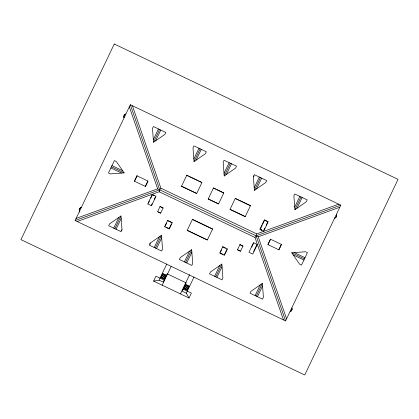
<?xml version="1.0" encoding="UTF-8"?>
<svg xmlns="http://www.w3.org/2000/svg" width="419" height="419" viewBox="0 0 419 419"><rect width="100%" height="100%" fill="white"/><g stroke="black" fill="none" stroke-linecap="round" stroke-linejoin="round"><path stroke-width="0.63" d="M77.18 221.504L159.199 191.771L159.728 189.833L160.901 188.199L132.394 105.745M338.714 204.153L256.69 233.886L256.161 235.824L254.988 237.458L283.495 319.912M75.095 220.514L130.314 104.75L340.794 205.148L285.58 320.907L75.095 220.514L159.728 189.833L130.314 104.75M153.328 139.668L158.445 128.937M134.525 181.254L137.092 175.875M153.527 142.251L152.49 128.429L153.396 126.533L165.824 132.456L164.918 134.358L153.527 142.251L159.613 129.492M113.727 228.166L118.844 217.44M155.659 140.779L160.776 130.052M114.89 228.722L120.976 215.968L109.584 223.861L108.678 225.762L121.107 231.686L122.013 229.79L120.976 215.968M116.058 229.282L121.175 218.55M145.335 186.408L147.897 181.029M148.336 203.283L149.436 201.026M150.782 198.208L152.385 194.804L154.024 195.584M151.353 205.415L152.149 203.702M154.302 199.193L155.397 196.935M150.096 243.188L149.195 245.084L161.619 251.012L162.525 249.116L161.493 235.295L150.096 243.188L150.222 244.298M193.845 158.99L198.962 148.263M194.044 161.577L193.007 147.755L193.913 145.854L206.342 151.783L205.436 153.684L194.044 161.577L200.125 148.818M154.239 247.493L159.356 236.766M196.176 160.105L201.293 149.374M164.971 226.627L166.647 223.118M155.407 248.048L161.493 235.295M156.575 248.603L161.692 237.877M169.129 228.612L171.366 223.929M183.155 289.173L191.383 293.096L189.042 298.009L153.59 281.097L155.931 276.189L164.159 280.112M153.59 281.097L159.073 280.175L166.799 263.98M162.645 278.007L164.185 274.775M162.19 285.198L171.104 266.515M224.024 173.387L229.141 162.656M224.223 175.97L223.186 162.148L224.092 160.252L236.52 166.175L235.614 168.077L224.223 175.97L230.303 163.211M184.418 261.885L189.535 251.159M226.354 174.498L231.471 163.771M185.586 262.446L191.672 249.687L180.275 257.58L179.369 259.481L191.797 265.405L192.703 263.509L191.672 249.687M186.754 263.001L191.871 252.269M180.442 293.902L189.629 274.644M185.737 289.042L187.277 285.81M189.042 298.009L186.308 293.164L194.034 276.969M253.364 176.54L254.27 174.644L266.699 180.573L265.793 182.469L254.401 190.362L253.364 176.54L254.307 175.938M220.384 252.343L221.499 249.996M254.202 187.78L259.319 177.054M254.401 190.362L260.482 177.609M224.265 254.909L227.056 249.059M214.596 276.283L219.713 265.552M256.533 188.89L261.65 178.164M215.764 276.839L221.85 264.08L210.453 271.973L209.547 273.874L221.976 279.803L222.882 277.902L221.85 264.08M216.927 277.394L222.049 266.667M251.761 247.063L253.364 243.664M260.246 229.277L261.87 230.052L260.225 229.287L262.126 225.338M262.666 224.207L264.536 220.242M253.684 251.447L256.92 244.665M263.776 230.288L264.855 228.025M266.185 225.197L267.82 221.808L265.63 220.766M267.992 244.628L270.559 239.249M294.714 207.106L299.831 196.375M294.913 209.689L306.305 201.796L307.211 199.894L294.782 193.971L293.881 195.867L294.913 209.689L300.999 196.935M255.113 295.605L260.23 284.878M297.045 208.217L302.167 197.49M256.281 296.165L262.362 283.406L263.399 297.228L262.493 299.124L250.064 293.2L250.971 291.299L262.362 283.406M278.803 249.782L281.364 244.403M257.444 296.72L262.561 285.988M161.802 275.618L163.279 274.602L164.892 275.372L165.034 277.158L163.557 278.174L161.944 277.404L161.802 275.618L165.034 277.158M184.889 286.654L186.366 285.638L187.984 286.407L188.121 288.193L186.649 289.21L185.03 288.44L184.889 286.654L188.121 288.193M121.07 230.392L122.013 229.79M76.09 218.43L157.68 188.854L258.209 236.803L286.57 318.822M340.794 205.148L256.161 235.824L285.58 320.907M258.209 236.803L339.799 207.227M124.176 172.874L110.354 173.911L108.458 173.005L114.387 160.577L116.283 161.483L124.176 172.874L111.423 166.788M291.713 252.783L305.535 251.746L307.431 252.652L301.507 265.08L299.606 264.174L291.713 252.783L304.466 258.869M186.706 175.362L188.461 176.2M189.629 176.755L197.234 180.385M198.407 180.94L201.329 182.338M213.391 188.089L215.691 189.184M216.843 189.734L223.746 193.028M235.221 198.501L250.431 205.755M181.553 186.167L196.757 193.421M208.238 198.899L218.587 203.833M230.068 209.306L245.272 216.565M160.901 188.199L256.69 233.886M111.978 165.625L122.709 170.743M294.295 252.584L305.027 257.701M110.867 167.956L121.594 173.073M293.185 254.914L303.911 260.031M159.199 191.771L254.988 237.458M192.394 219.483L212.564 229.104M160.016 206.609L163.059 208.06M239.898 244.712L242.941 246.163M158.141 211.841L160.676 213.051M237.521 249.703L240.564 251.154M167.762 220.776L171.926 222.761M222.898 247.074L225.495 248.315M187.235 230.288L207.41 239.909M166.532 227.37L168.611 228.365M220.624 253.176L223.227 254.417M162.357 273.293L166.474 275.257M185.476 284.318L189.592 286.282M160.398 277.399L164.515 279.363M183.512 288.424L187.633 290.393M159.073 280.175L163.195 282.139L167.165 273.817L186.162 282.877L182.192 291.2L186.308 293.164M79.919 211.962L79.364 211.134L79.254 209.641L79.898 208.29L81.129 207.436A2.917 2.917 0 0 0 79.856 212.019M129.319 106.835L157.68 188.854M114.267 44L20.95 239.642L304.733 375L398.05 179.358L114.267 44M124.48 114.822L123.835 116.173L123.945 117.666A2.917 2.917 0 0 1 125.71 113.968L124.48 114.822M136.955 175.807L134.389 181.186L145.472 186.471L148.033 181.097L136.955 175.807M152.254 194.432L147.698 203.98L151.484 205.787L156.041 196.239L152.254 194.432M160.079 206.473L157.57 211.736L160.613 213.187L163.122 207.924L160.079 206.473M186.769 175.226L181.485 186.303L196.694 193.557L201.979 182.48L186.769 175.226M167.621 220.378L164.578 226.768L169.271 229.01L172.319 222.62L167.621 220.378M162.551 273.837L160.943 277.205L164.321 278.818L165.929 275.451L162.551 273.837M192.457 219.341L187.173 230.424L207.342 240.045L212.627 228.963L192.457 219.341M213.454 187.953L208.17 199.035L218.524 203.969L223.809 192.892L213.454 187.953M185.659 284.836L184.035 288.241L187.45 289.869L189.074 286.465L185.659 284.836M235.284 198.365L230 209.448L245.209 216.702L250.494 205.619L235.284 198.365M222.756 246.676L219.708 253.066L224.406 255.307L227.454 248.917L222.756 246.676M239.967 244.576L237.453 249.839L240.496 251.29L243.01 246.026L239.967 244.576M253.505 242.727L248.949 252.275L252.736 254.082L257.292 244.534L253.505 242.727M264.405 219.87L259.848 229.418L263.64 231.225L268.197 221.677L264.405 219.87M270.423 239.186L267.856 244.56L278.939 249.85L281.5 244.471L270.423 239.186M292.001 309.458L291.357 310.809L290.126 311.663A2.917 2.917 0 0 0 291.891 307.965L292.001 309.458M336.583 215.989L335.938 217.341L334.708 218.194A2.917 2.917 0 0 0 336.473 214.497L336.583 215.989"/></g></svg>
